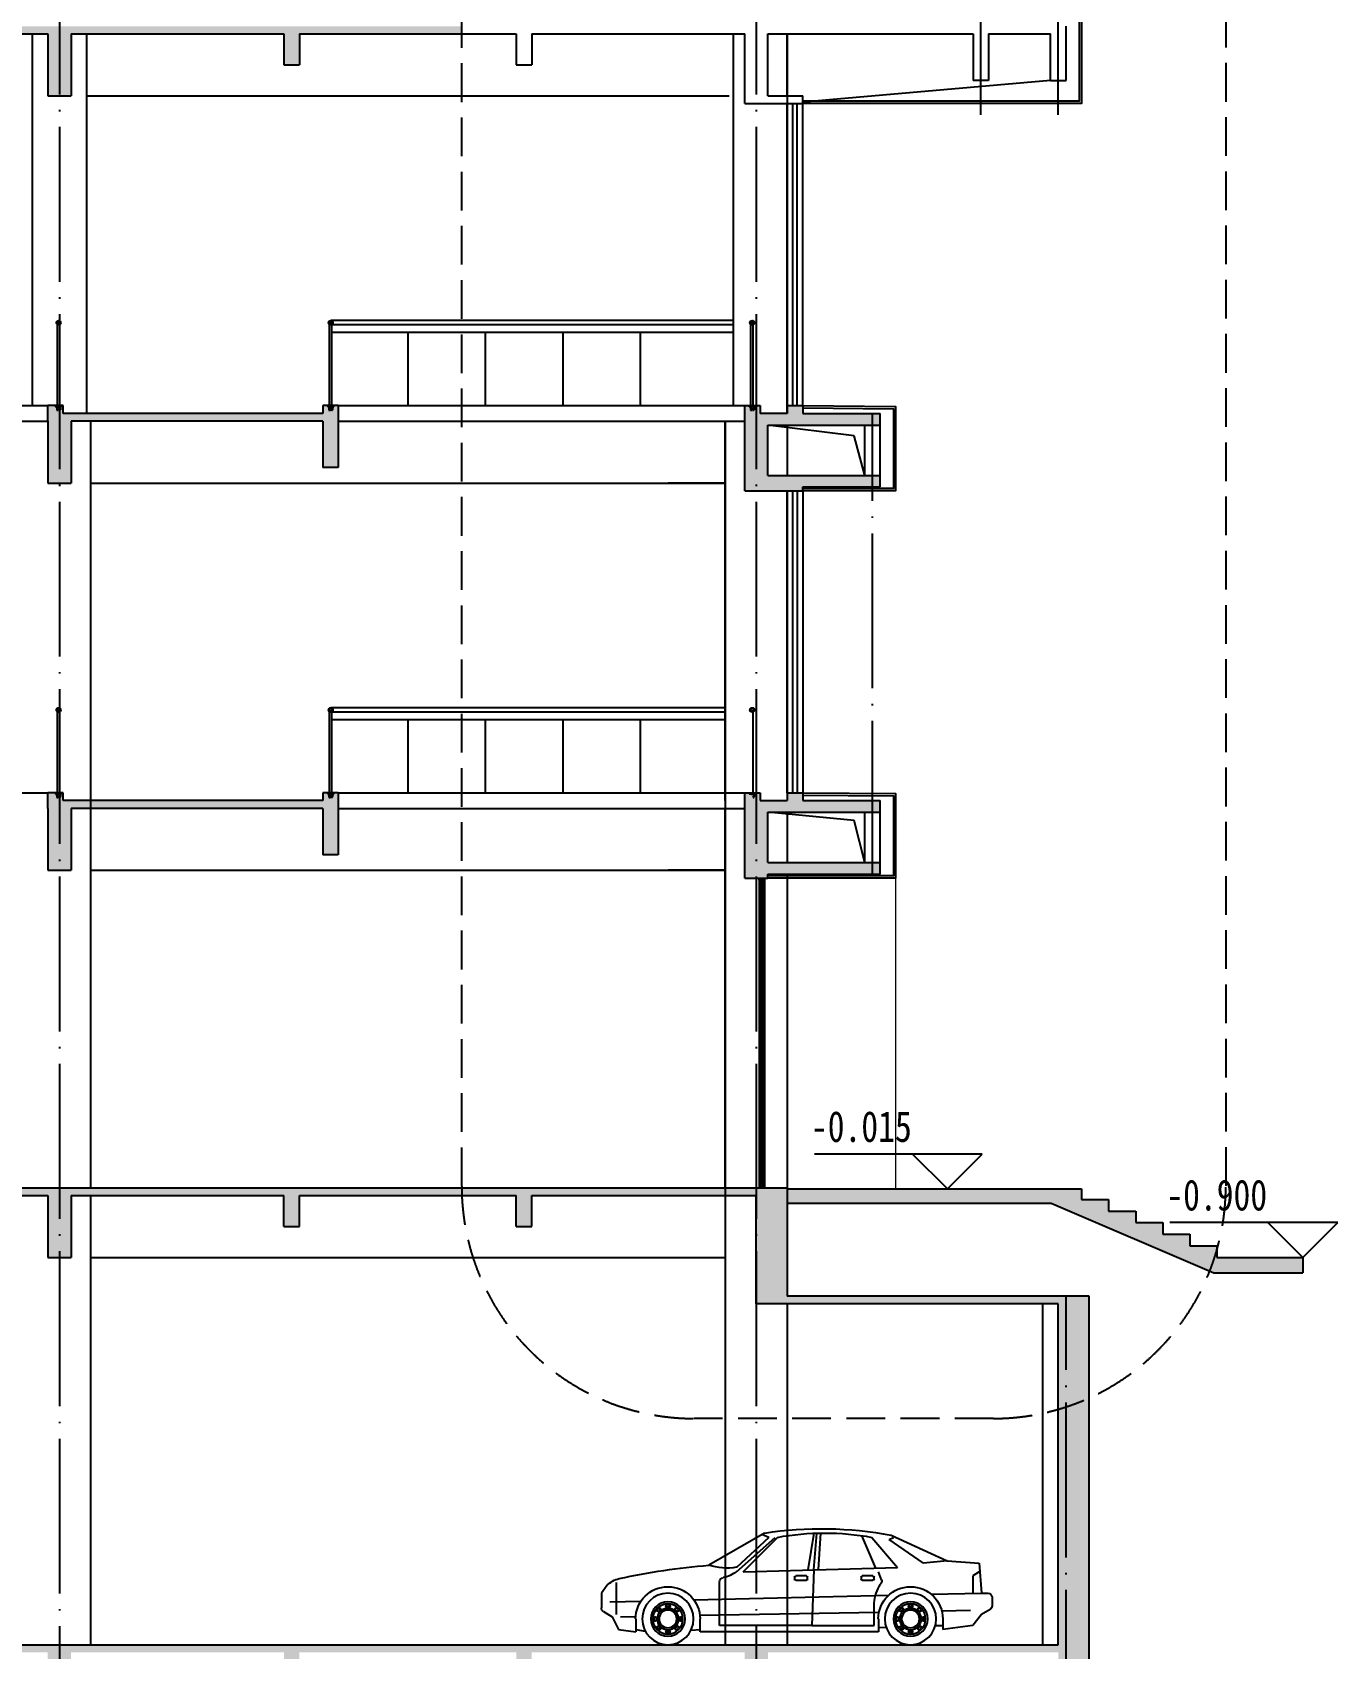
# Model space of a CAD drawing. Header units: millimetres. Extents: x 754901 to 867808, y 336140 to 408787.
# Drawn here: x 848646 to 865505, y 351835 to 372707 of the extents above; entities that cross this region are included whole.
import ezdxf

# ---------------------------------------------------------------- set-up
doc = ezdxf.new("R2010")
doc.units = ezdxf.units.MM
doc.header["$LTSCALE"] = 1000
doc.header["$MEASUREMENT"] = 0
doc.linetypes.add('DASH', pattern=[0.35, 0.25, -0.1])
doc.linetypes.add('DOTE', pattern=[2.42, 2, -0.2, 0.02, -0.2])
doc.layers.get('0').update_dxf_attribs({"linetype": 'CONTINUOUS'})
for name, color, linetype in [('DIM_ELEV', 3, 'CONTINUOUS'), ('DOTE', 1, 'DOTE'), ('RAIL', 163, 'CONTINUOUS'), ('WALL', 255, 'CONTINUOUS'), ('WINDOW', 4, 'CONTINUOUS'), ('X_石材线', 251, 'CONTINUOUS'), ('X保温线', 153, 'CONTINUOUS'), ('填充', 251, 'CONTINUOUS'), ('洁具', 56, 'CONTINUOUS')]:
    doc.layers.add(name, color=color, linetype=linetype)
doc.layers.add('P-SANR-FIXT', color=6, linetype='CONTINUOUS', lineweight=15)
doc.styles.add('_TCH_DIM', font='', dxfattribs={"width": 0.8})
doc.styles.get('_TCH_DIM').set_extended_font_data('SimSun')
pattern_1 = [(225, (1380391.5743, 292554.1066), (1.583113676, -1.583113676), []), (315, (1380391.5743, 292554.1066), (4.749341029, -1.583113676), [5.59715208, -3.358291248])]
pattern_2 = [(135, (1380391.5743, 427017.7545), (1.583113676, 1.583113676), []), (45, (1380391.5743, 427017.7545), (4.749341029, 1.583113676), [5.59715208, -3.358291248])]

# ---------------------------------------------------------------- blocks, each defined once
blk = doc.blocks.new('A$C1E4C1371')
at = {"linetype": 'Continuous'}
for p, q in [((957, 1039, 0), (428, 794, 0)), ((652, 774, 0), (977, 998, 0)), ((1140, 1018, 0), (896, 733, 0)), ((977, 998, 0), (937, 1018, 0)), ((1240, 1035, 0), (1106, 727, 0)), ((1629, 1059, 0), (1649, 712, 0)), ((1690, 1057, 0), (1748, 709, 0)), ((2362, 692, 0), (2036, 1018, 0)), ((2118, 1018, 0), (2184, 1044, 0)), ((2118, 1018, 0), (2423, 733, 0)), ((2159, 1059, 0), (2688, 753, 0)), ((122, 774, 0), (102, 489, 0)), ((428, 794, 0), (122, 774, 0)), ((428, 794, 0), (652, 774, 0)), ((122, 692, 0), (183, 652, 0)), ((183, 652, 0), (183, 489, 0)), ((2362, 692, 0), (896, 733, 0)), ((102, 489, 0), (41, 489, 0)), ((3652, 563, 0), (3706, 489, 0)), ((3706, 489, 0), (3706, 349, 0)), ((0, 448, 0), (0, 369, 0)), ((20, 334, 0), (102, 285, 0)), ((3686, 314, 0), (3604, 265, 0)), ((102, 285, 0), (183, 183, 0)), ((183, 183, 0), (468, 143, 0)), ((468, 244, 0), (468, 143, 0)), ((1079, 244, 0), (1079, 122, 0)), ((2769, 122, 0), (2769, 244, 0)), ((3380, 244, 0), (3380, 122, 0)), ((3604, 265, 0), (3543, 143, 0)), ((1079, 122, 0), (2769, 122, 0)), ((3543, 143, 0), (3380, 122, 0))]:
    blk.add_line(p, q, dxfattribs=at)
for p, q in [((1690, 713, 0), (1663, 1054, 0)), ((2423, 692, 0), (2057, 1018, 0)), ((1049, 616, 0), (1079, 692, 0)), ((1120, 621, 0), (1120, 641, 0)), ((1130, 652, 0), (1232, 652, 0)), ((1242, 641, 0), (1242, 621, 0)), ((1692, 711, 0), (1711, 183, 0)), ((1751, 621, 0), (1751, 641, 0)), ((1761, 652, 0), (1863, 652, 0)), ((1873, 641, 0), (1873, 621, 0)), ((579, 480, 0), (102, 489, 0)), ((2829, 426, 0), (980, 471, 0)), ((1232, 611, 0), (1130, 611, 0)), ((1863, 611, 0), (1761, 611, 0)), ((2586, 183, 0), (2586, 595, 0)), ((3564, 591, 0), (3564, 285, 0)), ((477, 321, 0), (204, 326, 0)), ((673, 331, 0), (687, 345, 0)), ((687, 316, 0), (702, 331, 0)), ((764, 377, 0), (784, 377, 0)), ((764, 356, 0), (784, 356, 0)), ((846, 331, 0), (860, 316, 0)), ((860, 345, 0), (875, 331, 0)), ((2771, 279, 0), (1073, 310, 0)), ((1120, 183, 0), (1120, 383, 0)), ((2974, 331, 0), (2988, 345, 0)), ((2988, 316, 0), (3003, 331, 0)), ((3065, 377, 0), (3085, 377, 0)), ((3065, 356, 0), (3085, 356, 0)), ((3147, 331, 0), (3161, 316, 0)), ((3161, 345, 0), (3176, 331, 0)), ((3625, 407, 0), (3329, 414, 0)), ((538, 181, 0), (468, 183, 0)), ((641, 234, 0), (641, 255, 0)), ((662, 234, 0), (662, 255, 0)), ((687, 144, 0), (673, 158, 0)), ((702, 158, 0), (687, 172, 0)), ((860, 172, 0), (846, 158, 0)), ((875, 158, 0), (860, 144, 0)), ((886, 255, 0), (886, 234, 0)), ((906, 255, 0), (906, 234, 0)), ((1079, 163, 0), (1005, 165, 0)), ((1711, 183, 0), (1120, 183, 0)), ((1711, 183, 0), (2586, 183, 0)), ((2943, 234, 0), (2943, 255, 0)), ((2963, 234, 0), (2963, 255, 0)), ((2988, 144, 0), (2974, 158, 0)), ((3003, 158, 0), (2988, 172, 0)), ((3161, 172, 0), (3147, 158, 0)), ((3176, 158, 0), (3161, 144, 0)), ((3187, 255, 0), (3187, 234, 0)), ((3207, 255, 0), (3207, 234, 0)), ((3523, 265, 0), (3380, 267, 0)), ((784, 132, 0), (764, 132, 0)), ((784, 112, 0), (764, 112, 0)), ((2854, 139, 0), (2769, 143, 0)), ((3085, 132, 0), (3065, 132, 0)), ((3085, 112, 0), (3065, 112, 0)), ((3380, 143, 0), (3289, 127, 0))]:
    blk.add_line(p, q)
for centre, radius in [((774, 244, 0), 244), ((3075, 244, 0), 244), ((774, 244, 0), 163), ((774, 244, 0), 84), ((3075, 244, 0), 163), ((3075, 244, 0), 84)]:
    blk.add_circle(centre, radius, dxfattribs=at)
for centre, radius in [((774, 244, 0), 143), ((774, 244, 0), 102), ((3075, 244, 0), 143), ((3075, 244, 0), 102)]:
    blk.add_circle(centre, radius)
for centre, radius, start, end in [((1618, -2479, 0), 3579, 81.3083, 100.6338), ((1588, -1405, 0), 2464, 79.5258, 100.4742), ((2515, 1273, 0), 547, 260.3625, 288.4349), ((2167, -5683, 0), 6457, 77.7539, 85.3752), ((3480, 390, 0), 244, 45, 76.4284), ((41, 448, 0), 40.7, 90, 180), ((774, 244, 0), 306, 0, 180), ((3075, 244, 0), 306, 0, 180), ((41, 369, 0), 40.7, 180, 239.0362), ((3665, 349, 0), 40.7, 300.9638, 0)]:
    blk.add_arc(centre, radius, start, end, dxfattribs=at)
for centre, radius, start, end in [((1087, 601, 0), 40.7, 158.1986, 224.2011), ((1130, 641, 0), 10.2, 90, 180), ((1130, 621, 0), 10.2, 180, 270), ((1232, 641, 0), 10.2, 0, 90), ((1232, 621, 0), 10.2, 270, 0), ((1761, 641, 0), 10.2, 90, 180), ((1761, 621, 0), 10.2, 180, 270), ((1863, 641, 0), 10.2, 0, 90), ((1863, 621, 0), 10.2, 270, 0), ((2622, 966, 0), 338, 233.9302, 257.7858), ((2545, 595, 0), 40.7, 0, 82.4126), ((771, 375, 0), 348, 3.1492, 34.6857), ((680, 324, 0), 10.2, 135, 315), ((695, 338, 0), 10.2, 315, 135), ((764, 367, 0), 10.2, 90, 270), ((784, 367, 0), 10.2, 270, 90), ((853, 338, 0), 10.2, 45, 225), ((867, 324, 0), 10.2, 225, 45), ((1079, 383, 0), 40.7, 0, 15.2173), ((2981, 324, 0), 10.2, 135, 315), ((2996, 338, 0), 10.2, 315, 135), ((3065, 367, 0), 10.2, 90, 270), ((3085, 367, 0), 10.2, 270, 90), ((3154, 338, 0), 10.2, 45, 225), ((3168, 324, 0), 10.2, 225, 45), ((652, 255, 0), 10.2, 0, 180), ((652, 234, 0), 10.2, 180, 0), ((680, 165, 0), 10.2, 45, 225), ((695, 151, 0), 10.2, 225, 45), ((853, 151, 0), 10.2, 135, 315), ((867, 165, 0), 10.2, 315, 135), ((896, 255, 0), 10.2, 0, 180), ((896, 234, 0), 10.2, 180, 0), ((2953, 255, 0), 10.2, 0, 180), ((2953, 234, 0), 10.2, 180, 0), ((2981, 165, 0), 10.2, 45, 225), ((2996, 151, 0), 10.2, 225, 45), ((3154, 151, 0), 10.2, 135, 315), ((3168, 165, 0), 10.2, 315, 135), ((3197, 255, 0), 10.2, 0, 180), ((3197, 234, 0), 10.2, 180, 0), ((764, 122, 0), 10.2, 90, 270), ((784, 122, 0), 10.2, 270, 90), ((3065, 122, 0), 10.2, 90, 270), ((3085, 122, 0), 10.2, 270, 90)]:
    blk.add_arc(centre, radius, start, end)

msp = doc.modelspace()

# ---------------------------------------------------------------- hatches: boundary and pattern name
at = {"layer": 'RAIL'}
h = msp.add_hatch(dxfattribs=at)
h.set_pattern_fill('ANSI32', color=256, scale=29.985814, style=0)
h.set_pattern_definition([(135, (1265839.321, 314098.903), (7.9511897, 7.9511897), []), (135, (1265834.02, 314098.903), (7.9511897, 7.9511897), [])])
h.paths.add_polyline_path([(857970.5, 368957.3, -1), (857914.4, 368957.3, -1)])
h.paths.add_polyline_path([(857926.4, 368957.3, 1), (857958.5, 368957.3, 1)], flags=17)
h = msp.add_hatch(dxfattribs=at)
h.set_pattern_fill('ANSI32', color=256, scale=29.985814, style=0)
h.set_pattern_definition([(135, (1265839.321, 309098.903), (7.9511897, 7.9511897), []), (135, (1265834.02, 309098.903), (7.9511897, 7.9511897), [])])
h.paths.add_polyline_path([(857970.5, 363957.3, -1), (857914.4, 363957.3, -1)])
h.paths.add_polyline_path([(857926.4, 363957.3, 1), (857958.5, 363957.3, 1)], flags=17)
at = {"layer": 'WINDOW'}
h = msp.add_hatch(dxfattribs=at)
h.set_pattern_fill('ANSI32', color=256, scale=29.985814, style=0)
h.set_pattern_definition([(45, (441088.427, 314098.95), (-7.9511897, 7.9511897), []), (45, (441093.728, 314098.95), (-7.9511897, 7.9511897), [])])
h.paths.add_polyline_path([(848957.2, 368957.3, 1), (849013.4, 368957.3, 1)])
h.paths.add_polyline_path([(849001.4, 368957.3, -1), (848969.2, 368957.3, -1)], flags=17)
h = msp.add_hatch(dxfattribs=at)
h.set_pattern_fill('ANSI32', color=256, scale=29.985814, style=0)
h.set_pattern_definition([(45, (444602.427, 314098.95), (-7.9511897, 7.9511897), []), (45, (444607.728, 314098.95), (-7.9511897, 7.9511897), [])])
h.paths.add_polyline_path([(852471.2, 368957.3, 1), (852527.4, 368957.3, 1)])
h.paths.add_polyline_path([(852515.4, 368957.3, -1), (852483.2, 368957.3, -1)], flags=17)
h = msp.add_hatch(dxfattribs=at)
h.set_pattern_fill('ANSI32', color=256, scale=29.985814, style=0)
h.set_pattern_definition([(45, (441088.427, 309098.95), (-7.9511897, 7.9511897), []), (45, (441093.728, 309098.95), (-7.9511897, 7.9511897), [])])
h.paths.add_polyline_path([(848957.2, 363957.3, 1), (849013.4, 363957.3, 1)])
h.paths.add_polyline_path([(849001.4, 363957.3, -1), (848969.2, 363957.3, -1)], flags=17)
h = msp.add_hatch(dxfattribs=at)
h.set_pattern_fill('ANSI32', color=256, scale=29.985814, style=0)
h.set_pattern_definition([(45, (444602.427, 309098.95), (-7.9511897, 7.9511897), []), (45, (444607.728, 309098.95), (-7.9511897, 7.9511897), [])])
h.paths.add_polyline_path([(852471.2, 363957.3, 1), (852527.4, 363957.3, 1)])
h.paths.add_polyline_path([(852515.4, 363957.3, -1), (852483.2, 363957.3, -1)], flags=17)
h = msp.add_hatch(dxfattribs=at)
h.set_pattern_fill('ANSI38', color=256, scale=17.910887, style=0)
h.set_pattern_definition(pattern_2)
h.paths.add_polyline_path([(858040.6, 361729.8), (858040.6, 361717), (858061.4, 361717), (858061.4, 361729.8)])
h = msp.add_hatch(dxfattribs=at)
h.set_pattern_fill('ANSI38', color=256, scale=17.910887, style=0)
h.set_pattern_definition(pattern_2)
h.paths.add_polyline_path([(858093.6, 361717), (858093.6, 361729.8), (858072.8, 361729.8), (858072.8, 361717)])
h = msp.add_hatch(dxfattribs=at)
h.set_pattern_fill('ANSI38', color=256, scale=17.910887, style=0)
h.set_pattern_definition(pattern_1)
h.paths.add_polyline_path([(858040.6, 357842.1), (858040.6, 357854.9), (858061.4, 357854.9), (858061.4, 357842.1)])
h = msp.add_hatch(dxfattribs=at)
h.set_pattern_fill('ANSI38', color=256, scale=17.910887, style=0)
h.set_pattern_definition(pattern_1)
h.paths.add_polyline_path([(858093.6, 357854.9), (858093.6, 357842.1), (858072.8, 357842.1), (858072.8, 357854.9)])
at = {"layer": '填充'}
for points in [[(849145.9, 372685.9), (851895.9, 372685.9), (851895.9, 372285.9), (852095.9, 372285.9), (852095.9, 372685.9), (854191, 372685.9), (854191, 372785.9), (834370.7, 372785.9), (834370.7, 372885.9), (834170.7, 372885.9), (834170.7, 372685.9), (834420.7, 372685.9), (834420.7, 371885.9), (834720.7, 371885.9), (834720.7, 372685.9), (839845.9, 372685.9), (839845.9, 371885.9), (840145.9, 371885.9), (840145.9, 372685.9), (842895.9, 372685.9), (842895.9, 372285.9), (843095.9, 372285.9), (843095.9, 372685.9), (845895.9, 372685.9), (845895.9, 372285.9), (846095.9, 372285.9), (846095.9, 372685.9), (848845.9, 372685.9), (848845.9, 371885.9), (849145.9, 371885.9)], [(852595.9, 367885.9), (852395.9, 367885.9), (852395.9, 367785.9), (849045.9, 367785.9), (849045.9, 367885.9), (848845.9, 367885.9), (848845.9, 367685.9), (848845.9, 366885.9), (849145.9, 366885.9), (849145.9, 367685.9), (852395.9, 367685.9), (852395.9, 367085.9), (852595.9, 367085.9)], [(858595.9, 366835.9), (859595.9, 366835.9), (859595.9, 366985.9), (858145.9, 366985.9), (858145.9, 367635.9), (859595.9, 367635.9), (859595.9, 367785.9), (858595.9, 367785.9), (858595.9, 367885.9), (858395.9, 367885.9), (858395.9, 367785.9), (858045.9, 367785.9), (858045.9, 367885.9), (857845.9, 367885.9), (857845.9, 366785.9), (858595.9, 366785.9)], [(852595.9, 362885.9), (852395.9, 362885.9), (852395.9, 362785.9), (849045.9, 362785.9), (849045.9, 362885.9), (848845.9, 362885.9), (848845.9, 362685.9), (848845.9, 361885.9), (849145.9, 361885.9), (849145.9, 362685.9), (852395.9, 362685.9), (852395.9, 362085.9), (852595.9, 362085.9)], [(858145.9, 362635.9), (859595.9, 362635.9), (859595.9, 362785.9), (858595.9, 362785.9), (858595.9, 362885.9), (858395.9, 362885.9), (858395.9, 362785.9), (858045.9, 362785.9), (858045.9, 362885.9), (857845.9, 362885.9), (857845.9, 361785.9), (858145.9, 361785.9), (858145.9, 361835.9), (859595.9, 361835.9), (859595.9, 361985.9), (858145.9, 361985.9)], [(865054.6, 356885.9), (863945.9, 356885.9), (863945.9, 357035.9), (863595.9, 357035.9), (863595.9, 357185.9), (863245.9, 357185.9), (863245.9, 357335.9), (862895.9, 357335.9), (862895.9, 357485.9), (862545.9, 357485.9), (862545.9, 357635.9), (862195.9, 357635.9), (862195.9, 357770.9), (858395.9, 357770.9), (858395.9, 357585.9), (861804.8, 357585.9), (863904.8, 356685.9), (865054.6, 356685.9)]]:
    msp.add_hatch(color=256, dxfattribs=at).paths.add_polyline_path(points)
h = msp.add_hatch(color=256, dxfattribs=at)
h.paths.add_polyline_path([(862295.9, 356385.9), (858395.9, 356385.9), (858395.9, 357785.9), (771695.9, 357785.9), (771695.9, 357770.9), (767845.9, 357770.9), (767845.9, 356385.9), (764595.9, 356385.9), (764595.9, 347335.9), (862295.9, 347335.9)])
h.paths.add_polyline_path([(861895.9, 347585.9), (764995.9, 347585.9), (764995.9, 351785.9), (767845.9, 351785.9), (767845.9, 350985.9), (768145.9, 350985.9), (768145.9, 351785.9), (770895.9, 351785.9), (770895.9, 351385.9), (771095.9, 351385.9), (771095.9, 351785.9), (773895.9, 351785.9), (773895.9, 351385.9), (774095.9, 351385.9), (774095.9, 351785.9), (776845.9, 351785.9), (776845.9, 350985.9), (777145.9, 350985.9), (777145.9, 351785.9), (779895.9, 351785.9), (779895.9, 351385.9), (780095.9, 351385.9), (780095.9, 351785.9), (782895.9, 351785.9), (782895.9, 351385.9), (783095.9, 351385.9), (783095.9, 351785.9), (785845.9, 351785.9), (785845.9, 350985.9), (786145.9, 350985.9), (786145.9, 351785.9), (788895.9, 351785.9), (788895.9, 351385.9), (789095.9, 351385.9), (789095.9, 351785.9), (791895.9, 351785.9), (791895.9, 351385.9), (792095.9, 351385.9), (792095.9, 351785.9), (794845.9, 351785.9), (794845.9, 350985.9), (795145.9, 350985.9), (795145.9, 351785.9), (797895.9, 351785.9), (797895.9, 351385.9), (798095.9, 351385.9), (798095.9, 351785.9), (800895.9, 351785.9), (800895.9, 351385.9), (801095.9, 351385.9), (801095.9, 351785.9), (803845.9, 351785.9), (803845.9, 350985.9), (804145.9, 350985.9), (804145.9, 351785.9), (812845.9, 351785.9), (812845.9, 350985.9), (813145.9, 350985.9), (813145.9, 351785.9), (815895.9, 351785.9), (815895.9, 351385.9), (816095.9, 351385.9), (816095.9, 351785.9), (818895.9, 351785.9), (818895.9, 351385.9), (819095.9, 351385.9), (819095.9, 351785.9), (821845.9, 351785.9), (821845.9, 350985.9), (822145.9, 350985.9), (822145.9, 351785.9), (824895.9, 351785.9), (824895.9, 351385.9), (825095.9, 351385.9), (825095.9, 351785.9), (827895.9, 351785.9), (827895.9, 351385.9), (828095.9, 351385.9), (828095.9, 351785.9), (830845.9, 351785.9), (830845.9, 350985.9), (831145.9, 350985.9), (831145.9, 351785.9), (833895.9, 351785.9), (833895.9, 351385.9), (834095.9, 351385.9), (834095.9, 351785.9), (836895.9, 351785.9), (836895.9, 351385.9), (837095.9, 351385.9), (837095.9, 351785.9), (839845.9, 351785.9), (839845.9, 350985.9), (840145.9, 350985.9), (840145.9, 351785.9), (842895.9, 351785.9), (842895.9, 351385.9), (843095.9, 351385.9), (843095.9, 351785.9), (845895.9, 351785.9), (845895.9, 351385.9), (846095.9, 351385.9), (846095.9, 351785.9), (848845.9, 351785.9), (848845.9, 350985.9), (849145.9, 350985.9), (849145.9, 351785.9), (851895.9, 351785.9), (851895.9, 351385.9), (852095.9, 351385.9), (852095.9, 351785.9), (854895.9, 351785.9), (854895.9, 351385.9), (855095.9, 351385.9), (855095.9, 351785.9), (857845.9, 351785.9), (857845.9, 350985.9), (858145.9, 350985.9), (858145.9, 351785.9), (861895.9, 351785.9)], flags=16)
h.paths.add_polyline_path([(861895.9, 351885.9), (764995.9, 351885.9), (764995.9, 356285.9), (768145.9, 356285.9), (768145.9, 357685.9), (770895.9, 357685.9), (770895.9, 357285.9), (771095.9, 357285.9), (771095.9, 357685.9), (773895.9, 357685.9), (773895.9, 357285.9), (774095.9, 357285.9), (774095.9, 357685.9), (776845.9, 357685.9), (776845.9, 356885.9), (777145.9, 356885.9), (777145.9, 357685.9), (779895.9, 357685.9), (779895.9, 357285.9), (780095.9, 357285.9), (780095.9, 357685.9), (782895.9, 357685.9), (782895.9, 357285.9), (783095.9, 357285.9), (783095.9, 357685.9), (785845.9, 357685.9), (785845.9, 356885.9), (786145.9, 356885.9), (786145.9, 357685.9), (788895.9, 357685.9), (788895.9, 357285.9), (789095.9, 357285.9), (789095.9, 357685.9), (791895.9, 357685.9), (791895.9, 357285.9), (792095.9, 357285.9), (792095.9, 357685.9), (794845.9, 357685.9), (794845.9, 356885.9), (795145.9, 356885.9), (795145.9, 357685.9), (797895.9, 357685.9), (797895.9, 357285.9), (798095.9, 357285.9), (798095.9, 357685.9), (800895.9, 357685.9), (800895.9, 357285.9), (801095.9, 357285.9), (801095.9, 357685.9), (803845.9, 357685.9), (803845.9, 356885.9), (804145.9, 356885.9), (804145.9, 357685.9), (812845.9, 357685.9), (812845.9, 356885.9), (813145.9, 356885.9), (813145.9, 357685.9), (815895.9, 357685.9), (815895.9, 357285.9), (816095.9, 357285.9), (816095.9, 357685.9), (818895.9, 357685.9), (818895.9, 357285.9), (819095.9, 357285.9), (819095.9, 357685.9), (821845.9, 357685.9), (821845.9, 356885.9), (822145.9, 356885.9), (822145.9, 357685.9), (824895.9, 357685.9), (824895.9, 357285.9), (825095.9, 357285.9), (825095.9, 357685.9), (827895.9, 357685.9), (827895.9, 357285.9), (828095.9, 357285.9), (828095.9, 357685.9), (830845.9, 357685.9), (830845.9, 356885.9), (831145.9, 356885.9), (831145.9, 357685.9), (833895.9, 357685.9), (833895.9, 357285.9), (834095.9, 357285.9), (834095.9, 357685.9), (836895.9, 357685.9), (836895.9, 357285.9), (837095.9, 357285.9), (837095.9, 357685.9), (839845.9, 357685.9), (839845.9, 356885.9), (840145.9, 356885.9), (840145.9, 357685.9), (842895.9, 357685.9), (842895.9, 357285.9), (843095.9, 357285.9), (843095.9, 357685.9), (845895.9, 357685.9), (845895.9, 357285.9), (846095.9, 357285.9), (846095.9, 357685.9), (848845.9, 357685.9), (848845.9, 356885.9), (849145.9, 356885.9), (849145.9, 357685.9), (851895.9, 357685.9), (851895.9, 357285.9), (852095.9, 357285.9), (852095.9, 357685.9), (854895.9, 357685.9), (854895.9, 357285.9), (855095.9, 357285.9), (855095.9, 357685.9), (857845.9, 357685.9), (857995.9, 357685.9), (857995.9, 356285.9), (861895.9, 356285.9)], flags=16)

# ---------------------------------------------------------------- linework, layer by layer
at = {"layer": 'DIM_ELEV'}
for p, q in [((860914.5, 358220.9), (858746.5, 358220.9)), ((860464.5, 357770.9), (860014.5, 358220.9)), ((860464.5, 357770.9), (860914.5, 358220.9)), ((865504.6, 357335.9), (863336.6, 357335.9)), ((865054.6, 356885.9), (864604.6, 357335.9)), ((865054.6, 356885.9), (865504.6, 357335.9))]:
    msp.add_line(p, q, dxfattribs=at)
at = {"layer": 'DOTE'}
for p, q in [((848995.9, 407785.9), (848995.9, 345753.4)), ((857995.9, 407785.9), (857995.9, 345753.4)), ((860895.9, 371640.8), (860895.9, 388335.9)), ((861895.9, 371640.8), (861895.9, 388335.9)), ((859495.9, 361815.9), (859495.9, 367785.9)), ((861995.9, 345753.4), (861995.9, 356385.9))]:
    msp.add_line(p, q, dxfattribs=at)
at = {"layer": 'P-SANR-FIXT'}
msp.add_line((859795.9, 361785.9), (859795.9, 357770.9), dxfattribs=at)
at = {"layer": 'RAIL'}
for p, q in [((848645.9, 372685.9), (848645.9, 367885.9)), ((849345.9, 372685.9), (849345.9, 367785.9)), ((857695.9, 372685.9), (857695.9, 367885.9)), ((858395.9, 372685.9), (858395.9, 367785.9)), ((849345.9, 371885.9), (857645.9, 371885.9)), ((857927.3, 367885.9), (857927.3, 368933.7)), ((857957.3, 367885.9), (857957.3, 368933.5)), ((840395.9, 367885.9), (848845.9, 367885.9)), ((852595.9, 367885.9), (857845.9, 367885.9)), ((795395.9, 367685.9), (848845.9, 367685.9)), ((849395.9, 367685.9), (849395.9, 357785.9)), ((852595.9, 367685.9), (857845.9, 367685.9)), ((857595.9, 367685.9), (857595.9, 351885.9)), ((858395.9, 367635.9), (858395.9, 366985.9)), ((849395.9, 366885.9), (857595.9, 366885.9)), ((858395.9, 366785.9), (858395.9, 362885.9)), ((857957.3, 362885.9), (857957.3, 363933.5)), ((840395.9, 362885.9), (848845.9, 362885.9)), ((852595.9, 362885.9), (857845.9, 362885.9)), ((852595.9, 362685.9), (857845.9, 362685.9)), ((858395.9, 362635.9), (858395.9, 361985.9)), ((849395.9, 361885.9), (857595.9, 361885.9)), ((849395.9, 361885.9), (857595.9, 361885.9)), ((858395.9, 361835.9), (858395.9, 357785.9)), ((849395.9, 357685.9), (849395.9, 351885.9)), ((849395.9, 356885.9), (857595.9, 356885.9)), ((858395.9, 356285.9), (858395.9, 351885.9)), ((861695.9, 351885.9), (861695.9, 356285.9))]:
    msp.add_line(p, q, dxfattribs=at)
for centre, radius in [((857942.4, 368957.3), 28.1), ((857942.4, 368957.3), 16.1), ((857942.4, 363957.3), 28.1), ((857942.4, 363957.3), 16.1)]:
    msp.add_circle(centre, radius, dxfattribs=at)
at = {"layer": 'WALL'}
for p, q in [((861995.9, 372085.9), (861995.9, 372785.9)), ((846095.9, 372685.9), (848845.9, 372685.9)), ((848845.9, 372685.9), (848845.9, 371885.9)), ((849145.9, 372685.9), (851895.9, 372685.9)), ((849145.9, 372685.9), (849145.9, 371885.9)), ((851895.9, 372685.9), (851895.9, 372285.9)), ((852095.9, 372685.9), (854895.9, 372685.9)), ((852095.9, 372685.9), (852095.9, 372285.9)), ((854895.9, 372685.9), (854895.9, 372285.9)), ((855095.9, 372685.9), (857845.9, 372685.9)), ((855095.9, 372685.9), (855095.9, 372285.9)), ((857845.9, 371785.9), (857845.9, 372685.9)), ((858145.9, 371885.9), (858145.9, 372685.9)), ((858145.9, 372685.9), (860795.9, 372685.9)), ((860795.9, 372685.9), (860795.9, 372085.9)), ((860995.9, 372685.9), (861795.9, 372685.9)), ((860995.9, 372685.9), (860995.9, 372085.9)), ((861795.9, 372085.9), (861795.9, 372685.9)), ((851895.9, 372285.9), (852095.9, 372285.9)), ((854895.9, 372285.9), (855095.9, 372285.9)), ((860995.9, 372085.9), (860795.9, 372085.9)), ((861795.9, 372085.9), (861995.9, 372085.9)), ((848845.9, 371885.9), (849145.9, 371885.9)), ((857845.9, 371785.9), (858145.9, 371785.9)), ((858145.9, 371885.9), (858595.9, 371885.9)), ((858145.9, 371785.9), (858145.9, 371785.9)), ((858145.9, 371785.9), (858595.9, 371785.9)), ((858595.9, 371785.9), (858595.9, 371885.9)), ((849045.9, 367885.9), (848845.9, 367885.9)), ((848845.9, 367685.9), (848845.9, 367885.9)), ((849045.9, 367785.9), (849045.9, 367885.9)), ((852395.9, 367785.9), (849045.9, 367785.9)), ((852395.9, 367885.9), (852395.9, 367785.9)), ((852595.9, 367885.9), (852395.9, 367885.9)), ((852595.9, 367885.9), (852595.9, 367085.9)), ((857845.9, 366785.9), (857845.9, 367885.9)), ((857845.9, 367885.9), (858045.9, 367885.9)), ((857893.9, 367885.9), (857893.9, 367885.3)), ((858045.9, 367885.9), (858045.9, 367785.9)), ((858395.9, 367785.9), (858045.9, 367785.9)), ((858395.9, 367885.9), (858595.9, 367885.9)), ((858395.9, 367785.9), (858395.9, 367885.9)), ((858595.9, 367885.9), (858595.9, 367785.9)), ((858595.9, 367785.9), (859595.9, 367785.9)), ((858595.9, 367785.9), (858595.9, 367785.9)), ((859595.9, 366835.9), (859595.9, 367785.9)), ((848845.9, 367685.9), (848845.9, 366885.9)), ((852395.9, 367685.9), (849145.9, 367685.9)), ((849145.9, 367685.9), (849145.9, 366885.9)), ((852395.9, 367685.9), (852395.9, 367085.9)), ((858145.9, 366985.9), (858145.9, 367635.9)), ((858145.9, 367635.9), (859595.9, 367635.9)), ((859395.9, 366985.9), (859395.9, 367635.9)), ((852595.9, 367085.9), (852395.9, 367085.9)), ((858145.9, 366985.9), (859595.9, 366985.9)), ((848845.9, 366885.9), (849145.9, 366885.9)), ((857845.9, 366785.9), (858595.2, 366785.9)), ((858595.9, 366835.9), (859595.9, 366835.9)), ((858595.9, 366785.9), (858595.9, 366835.9)), ((849045.9, 362885.9), (848845.9, 362885.9)), ((848845.9, 362685.9), (848845.9, 362885.9)), ((849045.9, 362785.9), (849045.9, 362885.9)), ((852395.9, 362785.9), (849045.9, 362785.9)), ((852395.9, 362885.9), (852395.9, 362785.9)), ((852595.9, 362885.9), (852395.9, 362885.9)), ((852595.9, 362885.9), (852595.9, 362085.9)), ((857845.9, 361785.9), (857845.9, 362885.9)), ((857845.9, 362885.9), (858045.9, 362885.9)), ((857845.9, 361785.9), (857845.9, 362885.9)), ((858045.9, 362885.9), (858045.9, 362785.9)), ((858045.9, 362785.9), (858395.9, 362785.9)), ((858395.9, 362885.9), (858595.9, 362885.9)), ((858395.9, 362885.3), (858395.9, 362785.9)), ((858595.9, 362885.9), (858595.9, 362785.9)), ((858595.9, 362785.9), (859595.9, 362785.9)), ((858595.9, 362785.9), (858595.9, 362785.9)), ((859595.9, 361835.9), (859595.9, 362785.9)), ((848845.9, 362685.9), (848845.9, 361885.9)), ((852395.9, 362685.9), (849145.9, 362685.9)), ((849145.9, 362685.9), (849145.9, 361885.9)), ((852395.9, 362685.9), (852395.9, 362085.9)), ((858145.9, 361985.9), (858145.9, 362635.9)), ((858145.9, 362635.9), (859595.9, 362635.9)), ((859395.9, 361985.9), (859395.9, 362635.9)), ((852595.9, 362085.9), (852395.9, 362085.9)), ((858145.9, 361985.9), (859595.9, 361985.9)), ((848845.9, 361885.9), (849145.9, 361885.9)), ((857845.9, 361785.9), (858145.9, 361785.9)), ((858145.9, 361785.9), (858145.9, 361835.9)), ((858145.9, 361835.9), (859595.9, 361835.9)), ((771695.9, 357785.9), (858395.9, 357785.9)), ((856857.4, 357785.9), (858395.9, 357785.9)), ((858395.9, 357785.9), (858395.9, 356385.9)), ((858395.9, 357770.9), (862195.9, 357770.9)), ((862195.9, 357770.9), (862195.9, 357635.9)), ((846095.9, 357685.9), (848845.9, 357685.9)), ((848845.9, 357685.9), (848845.9, 356885.9)), ((849145.9, 357685.9), (851895.9, 357685.9)), ((849145.9, 357685.9), (849145.9, 356885.9)), ((851895.9, 357285.9), (851895.9, 357685.9)), ((852095.9, 357685.9), (854895.9, 357685.9)), ((852095.9, 357285.9), (852095.9, 357685.9)), ((854895.9, 357285.9), (854895.9, 357685.9)), ((855095.9, 357685.9), (857845.9, 357685.9)), ((855095.9, 357285.9), (855095.9, 357685.9)), ((856857.4, 357685.9), (857995.9, 357685.9)), ((857995.9, 356285.9), (857995.9, 357685.9)), ((858395.9, 357585.9), (861804.8, 357585.9)), ((861804.8, 357585.9), (863904.8, 356685.9)), ((862195.9, 357635.9), (862545.9, 357635.9)), ((862545.9, 357635.9), (862545.9, 357485.9)), ((862545.9, 357485.9), (862895.9, 357485.9)), ((862895.9, 357485.9), (862895.9, 357335.9)), ((862895.9, 357335.9), (863245.9, 357335.9)), ((863245.9, 357335.9), (863245.9, 357185.9)), ((851895.9, 357285.9), (852095.9, 357285.9)), ((854895.9, 357285.9), (855095.9, 357285.9)), ((863245.9, 357185.9), (863595.9, 357185.9)), ((863595.9, 357185.9), (863595.9, 357035.9)), ((863595.9, 357035.9), (863945.9, 357035.9)), ((863945.9, 357035.9), (863945.9, 356885.9)), ((848845.9, 356885.9), (849145.9, 356885.9)), ((863945.9, 356885.9), (865054.6, 356885.9)), ((865054.6, 356885.9), (865054.6, 356685.9)), ((865054.6, 356885.9), (865054.6, 356685.9)), ((863904.8, 356685.9), (865054.6, 356685.9)), ((862295.9, 356385.9), (858395.9, 356385.9)), ((862295.9, 347335.9), (862295.9, 356385.9)), ((861895.9, 356285.9), (857995.9, 356285.9)), ((861895.9, 351885.9), (861895.9, 356285.9)), ((764995.9, 351885.9), (861895.9, 351885.9))]:
    msp.add_line(p, q, dxfattribs=at)
at = {"layer": 'WINDOW'}
for p, q in [((858395.9, 371885.9), (858395.9, 372685.9)), ((861795.9, 372085.9), (858595.9, 371803.6)), ((858395.9, 367885.9), (858395.9, 371785.9)), ((858395.9, 367885.9), (858395.9, 371785.9)), ((858465.9, 367885.9), (858465.9, 371785.9)), ((858525.9, 367885.9), (858525.9, 371785.9)), ((858595.9, 367885.9), (858595.9, 371785.9)), ((848970.5, 367885.9), (848970.5, 368933.5)), ((849000.5, 367885.9), (849000.5, 368933.7)), ((852484.5, 367885.9), (852484.5, 368933.5)), ((857695.9, 368985.4), (852502.9, 368985.4)), ((857695.9, 368929.3), (852502.9, 368929.3)), ((852514.5, 367885.9), (852514.5, 368933.7)), ((857695.9, 368829.3), (852514.5, 368829.3)), ((853495.9, 368829.3), (853495.9, 367885.9)), ((854495.9, 368829.3), (854495.9, 367885.9)), ((855495.9, 368829.3), (855495.9, 367885.9)), ((856495.9, 368829.3), (856495.9, 367885.9)), ((848946.7, 367885.9), (848946.7, 367870.7)), ((848946.7, 367870.7), (849024.5, 367870.7)), ((848954.7, 367870.7), (848960.3, 367885.9)), ((848960.7, 367870.7), (848966.3, 367885.9)), ((848973.5, 367870.7), (848979.1, 367885.9)), ((848979.5, 367870.7), (848985.1, 367885.9)), ((848998.2, 367870.7), (849003.8, 367885.9)), ((849004.2, 367870.7), (849009.8, 367885.9)), ((849024.5, 367870.7), (849024.5, 367885.9)), ((852460.7, 367885.9), (852460.7, 367870.7)), ((852460.7, 367870.7), (852538.5, 367870.7)), ((852468.7, 367870.7), (852474.3, 367885.9)), ((852474.7, 367870.7), (852480.3, 367885.9)), ((852487.5, 367870.7), (852493.1, 367885.9)), ((852493.5, 367870.7), (852499.1, 367885.9)), ((852512.2, 367870.7), (852517.8, 367885.9)), ((852518.2, 367870.7), (852523.8, 367885.9)), ((852538.5, 367870.7), (852538.5, 367885.9)), ((857903.3, 367870.6), (857903.3, 367885.9)), ((857981, 367870.6), (857903.3, 367870.6)), ((857923.5, 367870.6), (857917.9, 367885.9)), ((857929.5, 367870.6), (857924, 367885.9)), ((857948.3, 367870.6), (857942.7, 367885.9)), ((857954.3, 367870.6), (857948.7, 367885.9)), ((857967, 367870.6), (857961.5, 367885.9)), ((857973.1, 367870.6), (857967.5, 367885.9)), ((857981, 367885.9), (857981, 367870.6)), ((857595.9, 362785.9), (857595.9, 367685.9)), ((857595.9, 366885.9), (856857.4, 366885.9)), ((858395.2, 366785.9), (858395.2, 362885.9)), ((858395.9, 362885.9), (858395.9, 366785.9)), ((858465.2, 366785.9), (858465.2, 362885.9)), ((858525.2, 366785.9), (858525.2, 362885.9)), ((858595.2, 366785.9), (858595.2, 362885.9)), ((848970.5, 362885.9), (848970.5, 363933.5)), ((849000.5, 362885.9), (849000.5, 363933.7)), ((852484.5, 362885.9), (852484.5, 363933.5)), ((857595.9, 363985.4), (852502.9, 363985.4)), ((857595.9, 363929.3), (852502.9, 363929.3)), ((852514.5, 362885.9), (852514.5, 363933.7)), ((857595.9, 363829.3), (852514.5, 363829.3)), ((853495.9, 363829.3), (853495.9, 362885.9)), ((854495.9, 363829.3), (854495.9, 362885.9)), ((855495.9, 363829.3), (855495.9, 362885.9)), ((856495.9, 363829.3), (856495.9, 362885.9)), ((848946.7, 362885.9), (848946.7, 362870.7)), ((848946.7, 362870.7), (849024.5, 362870.7)), ((848954.7, 362870.7), (848960.3, 362885.9)), ((848960.7, 362870.7), (848966.3, 362885.9)), ((848973.5, 362870.7), (848979.1, 362885.9)), ((848979.5, 362870.7), (848985.1, 362885.9)), ((848998.2, 362870.7), (849003.8, 362885.9)), ((849004.2, 362870.7), (849009.8, 362885.9)), ((849024.5, 362870.7), (849024.5, 362885.9)), ((852460.7, 362885.9), (852460.7, 362870.7)), ((852460.7, 362870.7), (852538.5, 362870.7)), ((852468.7, 362870.7), (852474.3, 362885.9)), ((852474.7, 362870.7), (852480.3, 362885.9)), ((852487.5, 362870.7), (852493.1, 362885.9)), ((852493.5, 362870.7), (852499.1, 362885.9)), ((852512.2, 362870.7), (852517.8, 362885.9)), ((852518.2, 362870.7), (852523.8, 362885.9)), ((852538.5, 362870.7), (852538.5, 362885.9)), ((857981, 362870.6), (857903.3, 362870.6)), ((857954.3, 362870.6), (857948.7, 362885.9)), ((857967, 362870.6), (857961.5, 362885.9)), ((857973.1, 362870.6), (857967.5, 362885.9)), ((857981, 362885.9), (857981, 362870.6)), ((857595.9, 357785.9), (857595.9, 362685.9)), ((857595.9, 361885.9), (856857.4, 361885.9)), ((858032.3, 361785.9), (858032.3, 357814.6)), ((858032.3, 361757.2), (858032.3, 361785.9)), ((858101.9, 361757.2), (858032.3, 361757.2)), ((858032.3, 361733.7), (858039.9, 361733.7)), ((858061.4, 361752.3), (858040.6, 361752.3)), ((858040.6, 361729.8), (858040.6, 357842.1)), ((858040.6, 361717), (858061.4, 361717)), ((858061.4, 361733.7), (858072.8, 361733.7)), ((858061.4, 361717), (858061.4, 361729.8)), ((858061.4, 361717), (858061.4, 357842.1)), ((858072.8, 361752.3), (858093.6, 361752.3)), ((858072.8, 361717), (858072.8, 361729.8)), ((858072.8, 361717), (858072.8, 357842.1)), ((858072.8, 361717), (858093.6, 361717)), ((858093.6, 361729.8), (858093.6, 357842.1)), ((858094.2, 361733.7), (858101.9, 361733.7)), ((858101.9, 361785.9), (858101.9, 357814.6)), ((858101.9, 361757.2), (858101.9, 361785.9)), ((858032.3, 357838.1), (858039.9, 357838.1)), ((858032.3, 357814.6), (858032.3, 357785.9)), ((858101.9, 357814.6), (858032.3, 357814.6)), ((858040.6, 357854.9), (858061.4, 357854.9)), ((858061.4, 357819.6), (858040.6, 357819.6)), ((858061.4, 357854.9), (858061.4, 357842.1)), ((858061.4, 357838.1), (858072.8, 357838.1)), ((858072.8, 357854.9), (858093.6, 357854.9)), ((858072.8, 357854.9), (858072.8, 357842.1)), ((858072.8, 357819.6), (858093.6, 357819.6)), ((858094.2, 357838.1), (858101.9, 357838.1)), ((858101.9, 357814.6), (858101.9, 357785.9)), ((857595.9, 357685.9), (857595.9, 354995)), ((858395.9, 356285.9), (858395.9, 354995))]:
    msp.add_line(p, q, dxfattribs=at)
at = {"layer": 'WINDOW', "linetype": 'DASH', "ltscale": 0.05}
for p, q in [((848960.7, 367870.7), (849008.2, 367870.7)), ((848960.7, 367870.7), (848960.7, 367832.8)), ((848965.8, 367865.5), (849003.1, 367865.5)), ((848965.8, 367865.5), (848965.8, 367838)), ((848965.8, 367827.7), (848976.6, 367827.7)), ((848970.9, 367832.8), (848971.5, 367832.8)), ((848976.6, 367838), (848976.6, 367844.3)), ((848981.7, 367844.3), (848976.6, 367844.3)), ((848981.7, 367832.8), (848981.7, 367844.3)), ((848987.2, 367832.8), (848987.2, 367844.3)), ((848987.2, 367844.3), (848992.3, 367844.3)), ((848992.3, 367838), (848992.3, 367844.3)), ((849003.1, 367827.7), (848992.3, 367827.7)), ((848998, 367832.8), (848997.4, 367832.8)), ((849003.1, 367865.5), (849003.1, 367838)), ((849008.2, 367870.7), (849008.2, 367832.8)), ((852474.7, 367870.7), (852522.2, 367870.7)), ((852474.7, 367870.7), (852474.7, 367832.8)), ((852479.8, 367865.5), (852517.1, 367865.5)), ((852479.8, 367865.5), (852479.8, 367838)), ((852479.8, 367827.7), (852490.6, 367827.7)), ((852484.9, 367832.8), (852485.5, 367832.8)), ((852490.6, 367838), (852490.6, 367844.3)), ((852495.7, 367844.3), (852490.6, 367844.3)), ((852495.7, 367832.8), (852495.7, 367844.3)), ((852501.2, 367832.8), (852501.2, 367844.3)), ((852501.2, 367844.3), (852506.3, 367844.3)), ((852506.3, 367838), (852506.3, 367844.3)), ((852517.1, 367827.7), (852506.3, 367827.7)), ((852512, 367832.8), (852511.4, 367832.8)), ((852517.1, 367865.5), (852517.1, 367838)), ((852522.2, 367870.7), (852522.2, 367832.8)), ((857967, 367870.6), (857919.5, 367870.6)), ((857919.5, 367870.6), (857919.5, 367832.8)), ((857961.9, 367865.5), (857924.7, 367865.5)), ((857924.7, 367865.5), (857924.7, 367837.9)), ((857924.7, 367827.7), (857935.4, 367827.7)), ((857929.8, 367832.8), (857930.3, 367832.8)), ((857935.4, 367837.9), (857935.4, 367844.2)), ((857940.6, 367844.2), (857935.4, 367844.2)), ((857940.6, 367832.8), (857940.6, 367844.2)), ((857946, 367832.8), (857946, 367844.2)), ((857946, 367844.2), (857951.1, 367844.2)), ((857951.1, 367837.9), (857951.1, 367844.2)), ((857961.9, 367827.7), (857951.1, 367827.7)), ((857956.8, 367832.8), (857956.3, 367832.8)), ((857961.9, 367865.5), (857961.9, 367837.9)), ((857967, 367870.6), (857967, 367832.8)), ((848960.7, 362870.7), (849008.2, 362870.7)), ((848960.7, 362870.7), (848960.7, 362832.8)), ((848965.8, 362865.5), (849003.1, 362865.5)), ((848965.8, 362865.5), (848965.8, 362838)), ((848965.8, 362827.7), (848976.6, 362827.7)), ((848970.9, 362832.8), (848971.5, 362832.8)), ((848976.6, 362838), (848976.6, 362844.3)), ((848981.7, 362844.3), (848976.6, 362844.3)), ((848981.7, 362832.8), (848981.7, 362844.3)), ((848987.2, 362832.8), (848987.2, 362844.3)), ((848987.2, 362844.3), (848992.3, 362844.3)), ((848992.3, 362838), (848992.3, 362844.3)), ((849003.1, 362827.7), (848992.3, 362827.7)), ((848998, 362832.8), (848997.4, 362832.8)), ((849003.1, 362865.5), (849003.1, 362838)), ((849008.2, 362870.7), (849008.2, 362832.8)), ((852474.7, 362870.7), (852522.2, 362870.7)), ((852474.7, 362870.7), (852474.7, 362832.8)), ((852479.8, 362865.5), (852517.1, 362865.5)), ((852479.8, 362865.5), (852479.8, 362838)), ((852479.8, 362827.7), (852490.6, 362827.7)), ((852484.9, 362832.8), (852485.5, 362832.8)), ((852490.6, 362838), (852490.6, 362844.3)), ((852495.7, 362844.3), (852490.6, 362844.3)), ((852495.7, 362832.8), (852495.7, 362844.3)), ((852501.2, 362832.8), (852501.2, 362844.3)), ((852501.2, 362844.3), (852506.3, 362844.3)), ((852506.3, 362838), (852506.3, 362844.3)), ((852517.1, 362827.7), (852506.3, 362827.7)), ((852512, 362832.8), (852511.4, 362832.8)), ((852517.1, 362865.5), (852517.1, 362838)), ((852522.2, 362870.7), (852522.2, 362832.8)), ((857967, 362870.6), (857919.5, 362870.6)), ((857961.9, 362865.5), (857924.7, 362865.5)), ((857961.9, 362827.7), (857951.1, 362827.7)), ((857956.8, 362832.8), (857956.3, 362832.8)), ((857961.9, 362865.5), (857961.9, 362837.9)), ((857967, 362870.6), (857967, 362832.8))]:
    msp.add_line(p, q, dxfattribs=at)
at = {"layer": 'WINDOW'}
for points in [[(858040.6, 361752.3), (858040.6, 361729.8), (858061.4, 361729.8), (858061.4, 361752.3)], [(858093.6, 361752.3), (858093.6, 361729.8), (858072.8, 361729.8), (858072.8, 361752.3)], [(858040.6, 357819.6), (858040.6, 357842.1), (858061.4, 357842.1), (858061.4, 357819.6)], [(858093.6, 357819.6), (858093.6, 357842.1), (858072.8, 357842.1), (858072.8, 357819.6)]]:
    msp.add_lwpolyline(points, dxfattribs=at)
for centre, radius in [((848985.3, 368957.3), 28.1), ((848985.3, 368957.3), 16.1), ((852499.3, 368957.3), 28.1), ((852499.3, 368957.3), 16.1), ((848985.3, 363957.3), 28.1), ((848985.3, 363957.3), 16.1), ((852499.3, 363957.3), 28.1), ((852499.3, 363957.3), 16.1)]:
    msp.add_circle(centre, radius, dxfattribs=at)
at = {"layer": 'WINDOW', "linetype": 'DASH', "ltscale": 0.05}
for centre, start, end in [((848965.8, 367832.8), 180, 270), ((848970.9, 367838), 180, 270), ((848971.5, 367838), 270, 0), ((848976.6, 367832.8), 270, 0), ((848992.3, 367832.8), 180, 270), ((848997.4, 367838), 180, 270), ((848998, 367838), 270, 0), ((849003.1, 367832.8), 270, 0), ((852479.8, 367832.8), 180, 270), ((852484.9, 367838), 180, 270), ((852485.5, 367838), 270, 0), ((852490.6, 367832.8), 270, 0), ((852506.3, 367832.8), 180, 270), ((852511.4, 367838), 180, 270), ((852512, 367838), 270, 0), ((852517.1, 367832.8), 270, 0), ((857924.7, 367832.8), 180, 270), ((857929.8, 367837.9), 180, 270), ((857930.3, 367837.9), 270, 0), ((857935.4, 367832.8), 270, 0), ((857951.1, 367832.8), 180, 270), ((857956.3, 367837.9), 180, 270), ((857956.8, 367837.9), 270, 0), ((857961.9, 367832.8), 270, 0), ((848965.8, 362832.8), 180, 270), ((848970.9, 362838), 180, 270), ((848971.5, 362838), 270, 0), ((848976.6, 362832.8), 270, 0), ((848992.3, 362832.8), 180, 270), ((848997.4, 362838), 180, 270), ((848998, 362838), 270, 0), ((849003.1, 362832.8), 270, 0), ((852479.8, 362832.8), 180, 270), ((852484.9, 362838), 180, 270), ((852485.5, 362838), 270, 0), ((852490.6, 362832.8), 270, 0), ((852506.3, 362832.8), 180, 270), ((852511.4, 362838), 180, 270), ((852512, 362838), 270, 0), ((852517.1, 362832.8), 270, 0), ((857956.3, 362837.9), 180, 270), ((857956.8, 362837.9), 270, 0), ((857961.9, 362832.8), 270, 0)]:
    msp.add_arc(centre, 5.12, start, end, dxfattribs=at)
at = {"layer": 'WINDOW'}
for centre, radius, start, end in [((858068.1, 361775.4), 32.1, 172.03109, 199.75193), ((858042.8, 361765.8), 4.97, 194.42835, 281.88998), ((858044.6, 361765.7), 4.86, 260.33514, 14.31539), ((858062.8, 361769.9), 13.9, 140.52904, 192.45517), ((858055.8, 361774), 6.05, 12.27385, 127.60613), ((858085.1, 361775.2), 23.4, 178.35091, 213.08902), ((858069.2, 361765.2), 4.58, 217.08179, 351.28922), ((858108.9, 361766.5), 35.3, 162.50212, 183.12565), ((858079.9, 361776.3), 4.64, 70.61134, 170.99536), ((858080.2, 361774.3), 6.53, 341.78292, 79.5059), ((858112, 361772.3), 25.6, 180, 204.83457), ((858092.6, 361764), 4.55, 213.09039, 320.4639), ((858045.2, 361772.7), 52.2, 347.15343, 8.8929), ((858068.1, 357796.5), 32.1, 160.24807, 187.96891), ((858042.8, 357806.1), 4.97, 78.11002, 165.57165), ((858044.6, 357806.1), 4.86, 345.68461, 99.66486), ((858062.8, 357801.9), 13.9, 167.54483, 219.47096), ((858055.8, 357797.9), 6.05, 232.39387, 347.72615), ((858085.1, 357796.6), 23.4, 146.91098, 181.64909), ((858069.2, 357806.6), 4.58, 8.71078, 142.91821), ((858108.9, 357805.4), 35.3, 176.87435, 197.49788), ((858079.9, 357795.5), 4.64, 189.00464, 289.38866), ((858080.2, 357797.6), 6.53, 280.4941, 18.21708), ((858112, 357799.6), 25.6, 155.16543, 180), ((858092.6, 357807.9), 4.55, 39.5361, 146.90961), ((858045.2, 357799.2), 52.2, 351.1071, 12.84657)]:
    msp.add_arc(centre, radius, start, end, dxfattribs=at)
at = {"layer": 'X_石材线'}
for points in [[(860995.9, 373285.9), (862195.9, 373275.9), (862195.9, 371785.9), (858595.9, 371785.9)], [(860995.9, 373255.9), (862165.9, 373245.9), (862165.9, 371815.9), (858595.9, 371815.9)], [(858595.9, 367885.9), (859795.9, 367875.9), (859795.9, 366785.9), (858595.9, 366785.9)], [(858595.9, 367855.9), (859765.9, 367845.9), (859765.9, 366815.9), (858595.9, 366815.9)], [(858595.9, 362885.9), (859795.9, 362875.9), (859795.9, 361785.9), (858145.9, 361785.9)], [(858595.9, 362855.9), (859765.9, 362845.9), (859765.9, 361815.9), (858145.9, 361815.9)]]:
    msp.add_lwpolyline(points, dxfattribs=at)
at = {"layer": 'X保温线'}
for p, q in [((859260.5, 367497.9), (858145.9, 367635.9)), ((859395.9, 366985.9), (859260.5, 367497.9)), ((859260.5, 362527.9), (858145.9, 362635.9)), ((859395.9, 361985.9), (859260.5, 362527.9))]:
    msp.add_line(p, q, dxfattribs=at)
at = {"layer": '填充', "linetype": 'DASH', "ltscale": 2}
msp.add_lwpolyline([(857191, 397011.4), (861060, 397011.4, -0.4142136), (864060, 394011.4), (864060, 357806.9, -0.4142136), (861060, 354806.9), (857191, 354806.9, -0.4142136), (854191, 357806.9), (854191, 394011.4, -0.4142136)], format="xyb", close=True, dxfattribs=at)

# ---------------------------------------------------------------- block references
at = {"layer": '洁具', "xscale": -1.361879999982193, "yscale": 1.361880000011297, "zscale": 1.36188}
msp.add_blockref('A$C1E4C1371', (861042, 351885.9, 0), dxfattribs=at)

# ---------------------------------------------------------------- texts
at = {"layer": 'DIM_ELEV', "color": 7, "style": '_TCH_DIM', "width": 0.8}
for s, p in [('-0.015', (858701.5, 358378.4)), ('-0.900', (863291.6, 357493.4))]:
    msp.add_text(s, height=398.73, dxfattribs=at).set_placement(p)

doc.saveas('drawing.dxf')
